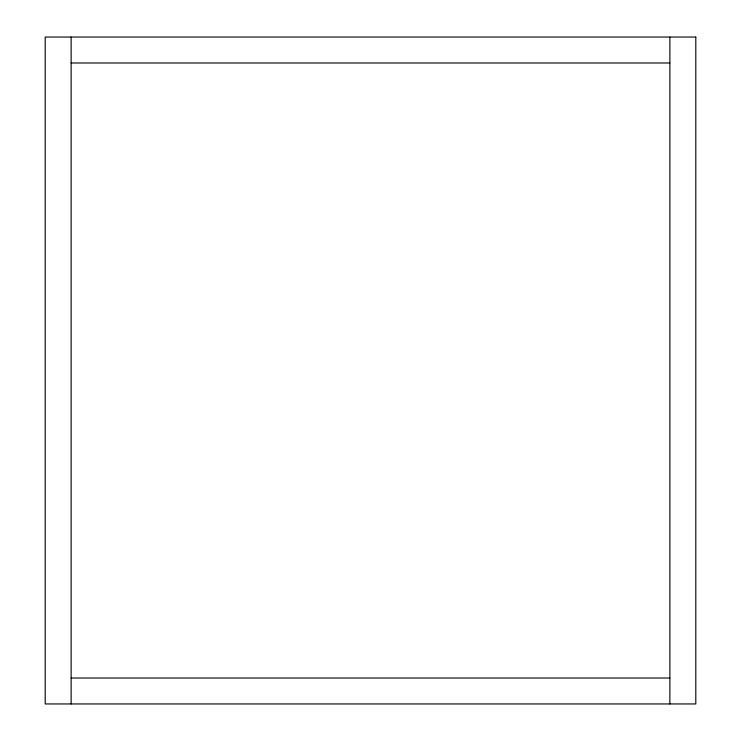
<?xml version="1.0" encoding="UTF-8"?>
<svg xmlns="http://www.w3.org/2000/svg" width="741" height="741" viewBox="0 0 741 741"><rect width="100%" height="100%" fill="white"/><g stroke="black" fill="none" stroke-linecap="round" stroke-linejoin="round"><path stroke-width="1.11" d="M71.136 62.985L669.864 62.985M71.136 678.015L669.864 678.015M669.864 37.05L669.864 703.95M71.136 37.05L71.136 703.95M695.799 37.05L45.201 37.05L45.201 703.95L695.799 703.95L695.799 37.05"/></g></svg>
